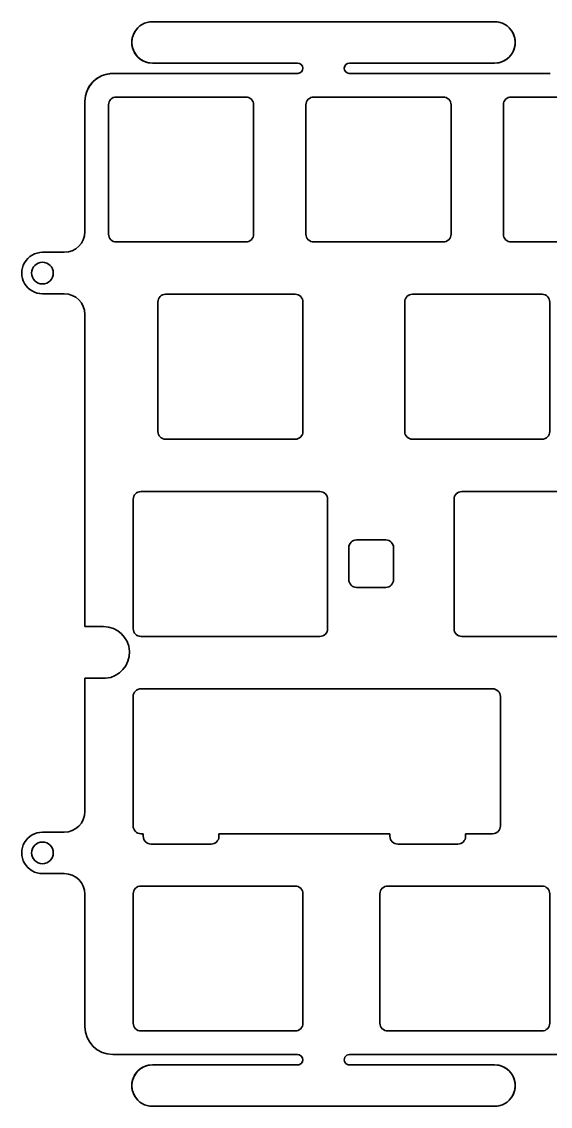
# Model space of a CAD drawing. Header units: millimetres. Extents: x -149 to 149, y -52 to 56.
# Drawn here: x -148.7 to -97.7, y -50.4 to 54.4 of the extents above; entities that cross this region are included whole.
import ezdxf

# ---------------------------------------------------------------- set-up
doc = ezdxf.new("R2010")
doc.units = ezdxf.units.MM
doc.layers.add('1', color=7, linetype='Continuous', true_color=0xffffff)

msp = doc.modelspace()

# ---------------------------------------------------------------- linework, layer by layer
at = {"layer": '1', "color": 124, "linetype": 'Continuous', "lineweight": 35}
for p, q in [((-136.10146, 54.350222, 6.556103), (-136.10146, 54.350222, 8.056467)), ((-136.10146, 54.350222, 8.056467), (-103.10146, 54.350222, 8.056467)), ((-136.10146, 54.350222, 6.556103), (-103.10146, 54.350221, 6.556103)), ((-103.10146, 54.350222, 6.556103), (-103.10146, 54.350222, 8.056467)), ((-136.10146, 50.350223, 8.056467), (-122.10146, 50.350222, 8.056467)), ((-122.10146, 50.350223, 6.556103), (-136.10146, 50.350223, 6.556103)), ((-136.10146, 50.350222, 6.556103), (-136.10146, 50.350222, 8.056467)), ((-122.10146, 50.350222, 6.556103), (-122.10146, 50.350222, 8.056467)), ((-117.10146, 50.350222, 6.556103), (-103.10146, 50.350223, 6.556103)), ((-117.10146, 50.350222, 6.556103), (-117.10146, 50.350222, 8.056467)), ((-117.10146, 50.350222, 8.056467), (-103.10146, 50.350222, 8.056467)), ((-103.10146, 50.350222, 6.556103), (-103.10146, 50.350221, 8.056467)), ((-139.924647, 49.350222, 6.556103), (-139.924647, 49.350222, 8.056469)), ((-142.624647, 46.650222, 8.056467), (-142.624647, 46.650222, 6.556103)), ((-142.624647, 34.075497, 8.056467), (-142.624647, 46.650222, 8.056467)), ((-142.624647, 46.650222, 6.556103), (-142.624647, 34.075497, 6.556103)), ((-140.349666, 46.325147, 6.556103), (-140.349666, 46.325147, 8.056467)), ((-140.349666, 46.325147, 8.056467), (-140.349666, 33.824461, 8.056467)), ((-140.349666, 46.325147, 6.556103), (-140.349666, 33.824461, 6.556103)), ((-139.599666, 47.075147, 6.556103), (-139.599666, 47.075147, 8.056467)), ((-127.099185, 47.075147, 8.056467), (-139.599666, 47.075147, 8.056467)), ((-127.099185, 47.075147, 6.556103), (-139.599666, 47.075147, 6.556103)), ((-127.099185, 47.075147, 6.556103), (-127.099185, 47.075147, 8.056467)), ((-126.349185, 46.325147, 6.556103), (-126.349185, 46.325147, 8.056467)), ((-126.349185, 33.824461, 8.056467), (-126.349185, 46.325147, 8.056467)), ((-126.349185, 33.824461, 6.556103), (-126.349185, 46.325147, 6.556103)), ((-121.299396, 46.325147, 6.556103), (-121.299396, 46.325147, 8.056467)), ((-121.299396, 46.325147, 8.056467), (-121.299396, 33.824766, 8.056467)), ((-121.299396, 46.325147, 6.556103), (-121.299396, 33.824766, 6.556103)), ((-120.549396, 47.075147, 6.556103), (-120.549396, 47.075147, 8.056467)), ((-108.049384, 47.075147, 8.056467), (-120.549396, 47.075147, 8.056467)), ((-108.049384, 47.075147, 6.556103), (-120.549396, 47.075147, 6.556103)), ((-108.049384, 47.075147, 6.556103), (-108.049384, 47.075147, 8.056467)), ((-107.299384, 46.325147, 6.556103), (-107.299384, 46.325147, 8.056467)), ((-107.299384, 33.824766, 8.056467), (-107.299384, 46.325147, 8.056467)), ((-107.299384, 33.824766, 6.556103), (-107.299384, 46.325147, 6.556103)), ((-102.250336, 46.324995, 6.556103), (-102.250336, 46.324995, 8.056467)), ((-102.250336, 46.324995, 8.056467), (-102.250336, 33.824461, 8.056467)), ((-102.250336, 46.324995, 6.556103), (-102.250336, 33.824461, 6.556103)), ((-101.500336, 47.074995, 6.556103), (-101.500336, 47.074995, 8.056467)), ((-88.999386, 47.074995, 8.056467), (-101.500336, 47.074995, 8.056467)), ((-88.999386, 47.074995, 6.556103), (-101.500336, 47.074995, 6.556103)), ((-142.624647, 34.075497, 6.556103), (-142.624647, 34.075497, 8.056467)), ((-140.349666, 33.824461, 6.556103), (-140.349666, 33.824461, 8.056467)), ((-126.349185, 33.824461, 6.556103), (-126.349185, 33.824461, 8.056467)), ((-121.299396, 33.824766, 6.556103), (-121.299396, 33.824766, 8.056467)), ((-107.299384, 33.824766, 6.556103), (-107.299384, 33.824766, 8.056467)), ((-102.250336, 33.824461, 6.556103), (-102.250336, 33.824461, 8.056467)), ((-139.599666, 33.074461, 6.556103), (-139.599666, 33.074461, 8.056467)), ((-139.599666, 33.074461, 8.056467), (-127.099185, 33.074461, 8.056467)), ((-139.599666, 33.074461, 6.556103), (-127.099185, 33.074461, 6.556103)), ((-127.099185, 33.074461, 6.556103), (-127.099185, 33.074461, 8.056467)), ((-120.549396, 33.074766, 6.556103), (-120.549396, 33.074766, 8.056467)), ((-120.549396, 33.074766, 8.056467), (-108.049384, 33.074766, 8.056467)), ((-120.549396, 33.074766, 6.556103), (-108.049384, 33.074766, 6.556103)), ((-108.049384, 33.074766, 6.556103), (-108.049384, 33.074766, 8.056467)), ((-101.500336, 33.074461, 6.556103), (-101.500336, 33.074461, 8.056467)), ((-101.500336, 33.074461, 8.056467), (-88.999386, 33.074461, 8.056467)), ((-101.500336, 33.074461, 6.556103), (-88.999386, 33.074461, 6.556103)), ((-146.724403, 32.075497, 6.556103), (-146.724403, 32.075497, 8.056467)), ((-144.624647, 32.075497, 8.056467), (-146.724403, 32.075497, 8.056467)), ((-146.724403, 32.075497, 6.556103), (-144.624647, 32.075497, 6.556103)), ((-144.624647, 32.075497, 6.556103), (-144.624647, 32.075497, 8.056467)), ((-147.774403, 30.075497, 8.056467), (-147.774403, 30.075497, 6.556103)), ((-145.674403, 30.075497, 8.056467), (-145.674403, 30.075497, 6.556103)), ((-146.724403, 28.075497, 6.556103), (-146.724403, 28.075497, 8.056467)), ((-144.624647, 28.075497, 8.056467), (-146.724403, 28.075497, 8.056467)), ((-144.624647, 28.075497, 6.556103), (-146.724403, 28.075497, 6.556103)), ((-144.624647, 28.075497, 6.556103), (-144.624647, 28.075497, 8.056467)), ((-135.587166, 27.275147, 6.556103), (-135.587166, 27.275147, 8.056467)), ((-135.587166, 27.275147, 8.056467), (-135.587166, 14.774766, 8.056467)), ((-135.587166, 27.275147, 6.556103), (-135.587166, 14.774766, 6.556103)), ((-134.837166, 28.025147, 6.556103), (-134.837166, 28.025147, 8.056467)), ((-122.336216, 28.025147, 8.056467), (-134.837166, 28.025147, 8.056467)), ((-122.336216, 28.025147, 6.556103), (-134.837166, 28.025147, 6.556103)), ((-122.336216, 28.025147, 6.556103), (-122.336216, 28.025147, 8.056467)), ((-121.586216, 27.275147, 6.556103), (-121.586216, 27.275147, 8.056467)), ((-121.586216, 14.774766, 8.056467), (-121.586216, 27.275147, 8.056467)), ((-121.586216, 14.774766, 6.556103), (-121.586216, 27.275147, 6.556103)), ((-111.773663, 27.275299, 6.556103), (-111.773663, 27.275299, 8.056467)), ((-111.773663, 27.275299, 8.056467), (-111.773663, 14.774614, 8.056467)), ((-111.773663, 27.275299, 6.556103), (-111.773663, 14.774614, 6.556103)), ((-111.023663, 28.025299, 6.556103), (-111.023663, 28.025299, 8.056467)), ((-98.523651, 28.025299, 8.056467), (-111.023663, 28.025299, 8.056467)), ((-98.523651, 28.025299, 6.556103), (-111.023663, 28.025299, 6.556103)), ((-98.523651, 28.025299, 6.556103), (-98.523651, 28.025299, 8.056467)), ((-97.773651, 27.275299, 6.556103), (-97.773651, 27.275299, 8.056467)), ((-97.773651, 14.774614, 8.056467), (-97.773651, 27.275299, 8.056467)), ((-97.773651, 14.774614, 6.556103), (-97.773651, 27.275299, 6.556103)), ((-142.624647, 26.075497, 6.556103), (-142.624647, 26.075497, 8.056467)), ((-142.624647, -4.061943, 8.056467), (-142.624647, 26.075497, 8.056467)), ((-142.624647, 26.075497, 6.556103), (-142.624647, -4.061943, 6.556103)), ((-135.587166, 14.774766, 6.556103), (-135.587166, 14.774766, 8.056467)), ((-121.586216, 14.774766, 6.556103), (-121.586216, 14.774766, 8.056467)), ((-111.773663, 14.774614, 6.556103), (-111.773663, 14.774614, 8.056467)), ((-97.773651, 14.774614, 6.556103), (-97.773651, 14.774614, 8.056467)), ((-134.837166, 14.024766, 6.556103), (-134.837166, 14.024766, 8.056467)), ((-134.837166, 14.024766, 8.056467), (-122.336216, 14.024766, 8.056467)), ((-134.837166, 14.024766, 6.556103), (-122.336216, 14.024766, 6.556103)), ((-122.336216, 14.024766, 6.556103), (-122.336216, 14.024766, 8.056467)), ((-111.023663, 14.024614, 6.556103), (-111.023663, 14.024614, 8.056467)), ((-111.023663, 14.024614, 8.056467), (-98.523651, 14.024614, 8.056467)), ((-111.023663, 14.024614, 6.556103), (-98.523651, 14.024614, 6.556103)), ((-98.523651, 14.024614, 6.556103), (-98.523651, 14.024614, 8.056467)), ((-137.217941, 8.975442, 6.556103), (-137.217941, 8.975442, 8.056467)), ((-119.95645, 8.975442, 8.056467), (-137.217941, 8.975442, 8.056467)), ((-119.95645, 8.975442, 6.556103), (-137.217941, 8.975442, 6.556103)), ((-119.95645, 8.975442, 6.556103), (-119.95645, 8.975442, 8.056467)), ((-106.261896, 8.975299, 6.556103), (-106.261896, 8.975299, 8.056467)), ((-93.761416, 8.975299, 8.056467), (-106.261896, 8.975299, 8.056467)), ((-93.761416, 8.975299, 6.556103), (-106.261896, 8.975299, 6.556103)), ((-137.967941, 8.225442, 6.556103), (-137.967941, 8.225442, 8.056467)), ((-137.967941, 8.225442, 8.056467), (-137.967941, -4.27531, 8.056467)), ((-137.967941, 8.225442, 6.556103), (-137.967941, -4.27531, 6.556103)), ((-119.20645, 8.225442, 6.556103), (-119.20645, 8.225442, 8.056467)), ((-119.20645, -4.27531, 8.056467), (-119.20645, 8.225442, 8.056467)), ((-119.20645, -4.27531, 6.556103), (-119.20645, 8.225442, 6.556103)), ((-107.011896, 8.225299, 6.556103), (-107.011896, 8.225299, 8.056467)), ((-107.011896, 8.225299, 8.056467), (-107.011896, -4.275386, 8.056467)), ((-107.011896, 8.225299, 6.556103), (-107.011896, -4.275386, 6.556103)), ((-116.415403, 4.301082, 6.556103), (-116.415403, 4.301082, 8.056467)), ((-116.415403, 4.301082, 8.056467), (-113.59699, 4.301082, 8.056467)), ((-116.415403, 4.301082, 6.556103), (-113.59699, 4.301082, 6.556103)), ((-113.59699, 4.301082, 6.556103), (-113.59699, 4.301082, 8.056467)), ((-117.165403, 3.551082, 6.556103), (-117.165403, 3.551082, 8.056467)), ((-117.165403, 0.466442, 8.056467), (-117.165403, 3.551082, 8.056467)), ((-117.165403, 0.466442, 6.556103), (-117.165403, 3.551082, 6.556103)), ((-112.84699, 3.551082, 6.556103), (-112.84699, 3.551082, 8.056467)), ((-112.84699, 3.551082, 8.056467), (-112.84699, 0.466442, 8.056467)), ((-112.84699, 3.551082, 6.556103), (-112.84699, 0.466442, 6.556103)), ((-117.165403, 0.466442, 6.556103), (-117.165403, 0.466442, 8.056467)), ((-112.84699, 0.466442, 6.556103), (-112.84699, 0.466442, 8.056467)), ((-116.415403, -0.283558, 6.556103), (-116.415403, -0.283558, 8.056467)), ((-113.59699, -0.283558, 8.056467), (-116.415403, -0.283558, 8.056467)), ((-113.59699, -0.283558, 6.556103), (-116.415403, -0.283558, 6.556103)), ((-113.59699, -0.283558, 6.556103), (-113.59699, -0.283558, 8.056467)), ((-142.624647, -4.061943, 8.056467), (-142.624647, -4.061943, 6.556103)), ((-142.624647, -4.061943, 8.056467), (-140.833965, -4.061943, 8.056467)), ((-142.624647, -4.061943, 6.556103), (-140.833965, -4.061943, 6.556103)), ((-140.833965, -4.061943, 6.556103), (-140.833965, -4.061943, 8.056467)), ((-137.967941, -4.27531, 6.556103), (-137.967941, -4.27531, 8.056467)), ((-137.217941, -5.02531, 6.556103), (-137.217941, -5.02531, 8.056467)), ((-137.217941, -5.02531, 8.056467), (-119.95645, -5.02531, 8.056467)), ((-137.217941, -5.02531, 6.556103), (-119.95645, -5.02531, 6.556103)), ((-119.95645, -5.02531, 6.556103), (-119.95645, -5.02531, 8.056467)), ((-119.20645, -4.27531, 6.556103), (-119.20645, -4.27531, 8.056467)), ((-107.011896, -4.275386, 6.556103), (-107.011896, -4.275386, 8.056467)), ((-106.261896, -5.025386, 6.556103), (-106.261896, -5.025386, 8.056467)), ((-106.261896, -5.025386, 8.056467), (-93.761416, -5.025386, 8.056467)), ((-106.261896, -5.025386, 6.556103), (-93.761416, -5.025386, 6.556103)), ((-140.625492, -9.061958, 8.056467), (-142.624647, -9.061941, 8.056467)), ((-142.624647, -9.061941, 6.556103), (-142.624647, -9.061941, 8.056467)), ((-142.624647, -21.924503, 8.056467), (-142.624647, -9.061941, 8.056467)), ((-140.625492, -9.061958, 6.556103), (-142.624647, -9.061941, 6.556103)), ((-142.624647, -9.061941, 6.556103), (-142.624647, -21.924503, 6.556103)), ((-140.625492, -9.061958, 6.556103), (-140.625492, -9.061958, 8.056467)), ((-137.220372, -10.075064, 6.556103), (-137.220372, -10.075064, 8.056467)), ((-103.287849, -10.075064, 8.056467), (-137.220372, -10.075064, 8.056467)), ((-103.287849, -10.075064, 6.556103), (-137.220372, -10.075064, 6.556103)), ((-103.287849, -10.075064, 6.556103), (-103.287849, -10.075064, 8.056467)), ((-137.970372, -10.825064, 6.556103), (-137.970372, -10.825064, 8.056467)), ((-137.970372, -10.825064, 8.056467), (-137.970372, -23.325597, 8.056467)), ((-137.970372, -10.825064, 6.556103), (-137.970372, -23.325597, 6.556103)), ((-102.537849, -10.825064, 6.556103), (-102.537849, -10.825064, 8.056467)), ((-102.537849, -23.325597, 8.056467), (-102.537849, -10.825064, 8.056467)), ((-102.537849, -23.325597, 6.556103), (-102.537849, -10.825064, 6.556103)), ((-142.624647, -21.924503, 8.056467), (-142.624647, -21.924503, 6.556103)), ((-146.724403, -23.924503, 6.556103), (-146.724403, -23.924503, 8.056467)), ((-144.624647, -23.924503, 8.056467), (-146.724403, -23.924503, 8.056467)), ((-146.724403, -23.924503, 6.556103), (-144.624647, -23.924503, 6.556103)), ((-144.624647, -23.924503, 6.556103), (-144.624647, -23.924503, 8.056467)), ((-137.970372, -23.325597, 6.556103), (-137.970372, -23.325597, 8.056467)), ((-137.220372, -24.075597, 6.556103), (-137.220372, -24.075597, 8.056467)), ((-137.220372, -24.075597, 8.056467), (-136.993694, -24.075597, 8.056467)), ((-137.220372, -24.075597, 6.556103), (-136.993694, -24.075597, 6.556103)), ((-136.993694, -24.075597, 6.556103), (-136.993694, -24.075597, 8.056467)), ((-136.993694, -24.075597, 8.056467), (-136.993694, -24.325064, 8.056467)), ((-136.993694, -24.075597, 6.556103), (-136.993694, -24.325064, 6.556103)), ((-129.693694, -24.075597, 6.556103), (-129.693694, -24.075597, 8.056467)), ((-129.693694, -24.325064, 8.056467), (-129.693694, -24.075597, 8.056467)), ((-129.693694, -24.075597, 8.056467), (-113.193694, -24.075597, 8.056467)), ((-129.693694, -24.075597, 6.556103), (-113.193694, -24.075597, 6.556103)), ((-129.693694, -24.325064, 6.556103), (-129.693694, -24.075597, 6.556103)), ((-113.193694, -24.075597, 6.556103), (-113.193694, -24.075597, 8.056467)), ((-113.193694, -24.075597, 8.056467), (-113.193694, -24.325064, 8.056467)), ((-113.193694, -24.075597, 6.556103), (-113.193694, -24.325064, 6.556103)), ((-105.893694, -24.075597, 6.556103), (-105.893694, -24.075597, 8.056467)), ((-105.893694, -24.325064, 8.056467), (-105.893694, -24.075597, 8.056467)), ((-105.893694, -24.075597, 8.056467), (-103.287849, -24.075597, 8.056467)), ((-105.893694, -24.075597, 6.556103), (-103.287849, -24.075597, 6.556103)), ((-105.893694, -24.325064, 6.556103), (-105.893694, -24.075597, 6.556103)), ((-103.287849, -24.075597, 6.556103), (-103.287849, -24.075597, 8.056467)), ((-102.537849, -23.325597, 6.556103), (-102.537849, -23.325597, 8.056467)), ((-136.993694, -24.325064, 6.556103), (-136.993694, -24.325064, 8.056467)), ((-136.243694, -25.075064, 6.556103), (-136.243694, -25.075064, 8.056467)), ((-136.243694, -25.075064, 8.056467), (-130.443694, -25.075064, 8.056467)), ((-136.243694, -25.075064, 6.556103), (-130.443694, -25.075064, 6.556103)), ((-130.443694, -25.075064, 6.556103), (-130.443694, -25.075064, 8.056467)), ((-129.693694, -24.325064, 6.556103), (-129.693694, -24.325064, 8.056467)), ((-113.193694, -24.325064, 6.556103), (-113.193694, -24.325064, 8.056467)), ((-112.443694, -25.075064, 6.556103), (-112.443694, -25.075064, 8.056467)), ((-112.443694, -25.075064, 8.056467), (-106.643694, -25.075064, 8.056467)), ((-112.443694, -25.075064, 6.556103), (-106.643694, -25.075064, 6.556103)), ((-106.643694, -25.075064, 6.556103), (-106.643694, -25.075064, 8.056467)), ((-105.893694, -24.325064, 6.556103), (-105.893694, -24.325064, 8.056467)), ((-147.774403, -25.924503, 8.056467), (-147.774403, -25.924503, 6.556103)), ((-145.674403, -25.924503, 8.056467), (-145.674403, -25.924503, 6.556103)), ((-146.724403, -27.924503, 6.556103), (-146.724403, -27.924503, 8.056467)), ((-144.624647, -27.924503, 8.056467), (-146.724403, -27.924503, 8.056467)), ((-144.624647, -27.924503, 6.556103), (-146.724403, -27.924503, 6.556103)), ((-144.624647, -27.924503, 6.556103), (-144.624647, -27.924503, 8.056467)), ((-137.218467, -29.124871, 6.556103), (-137.218467, -29.124871, 8.056467)), ((-122.338121, -29.124871, 8.056467), (-137.218467, -29.124871, 8.056467)), ((-122.338121, -29.124871, 6.556103), (-137.218467, -29.124871, 6.556103)), ((-122.338121, -29.124871, 6.556103), (-122.338121, -29.124871, 8.056467)), ((-113.406435, -29.124718, 6.556103), (-113.406435, -29.124718, 8.056467)), ((-98.525622, -29.124718, 8.056467), (-113.406435, -29.124718, 8.056467)), ((-98.525622, -29.124718, 6.556103), (-113.406435, -29.124718, 6.556103)), ((-98.525622, -29.124718, 6.556103), (-98.525622, -29.124718, 8.056467)), ((-142.624647, -42.699684, 8.056467), (-142.624647, -29.924503, 8.056467)), ((-142.624647, -29.924503, 6.556103), (-142.624647, -29.924503, 8.056467)), ((-142.624647, -29.924503, 6.556103), (-142.624647, -42.699684, 6.556103)), ((-137.968467, -29.874871, 6.556103), (-137.968467, -29.874871, 8.056467)), ((-137.968467, -29.874871, 8.056467), (-137.968467, -42.375546, 8.056467)), ((-137.968467, -29.874871, 6.556103), (-137.968467, -42.375546, 6.556103)), ((-121.588121, -29.874871, 6.556103), (-121.588121, -29.874871, 8.056467)), ((-121.588121, -42.375546, 8.056467), (-121.588121, -29.874871, 8.056467)), ((-121.588121, -42.375546, 6.556103), (-121.588121, -29.874871, 6.556103)), ((-114.156435, -29.874718, 6.556103), (-114.156435, -29.874718, 8.056467)), ((-114.156435, -29.874718, 8.056467), (-114.156435, -42.375699, 8.056467)), ((-114.156435, -29.874718, 6.556103), (-114.156435, -42.375699, 6.556103)), ((-97.775622, -29.874718, 6.556103), (-97.775622, -29.874718, 8.056467)), ((-97.775622, -42.375699, 8.056467), (-97.775622, -29.874718, 8.056467)), ((-97.775622, -42.375699, 6.556103), (-97.775622, -29.874718, 6.556103)), ((-142.624647, -42.699684, 6.556103), (-142.624647, -42.699684, 8.056467)), ((-137.968467, -42.375546, 6.556103), (-137.968467, -42.375546, 8.056467)), ((-121.588121, -42.375546, 6.556103), (-121.588121, -42.375546, 8.056467)), ((-114.156435, -42.375699, 6.556103), (-114.156435, -42.375699, 8.056467)), ((-97.775622, -42.375699, 6.556103), (-97.775622, -42.375699, 8.056467)), ((-137.218467, -43.125546, 6.556103), (-137.218467, -43.125546, 8.056467)), ((-137.218467, -43.125546, 8.056467), (-122.338121, -43.125546, 8.056467)), ((-137.218467, -43.125546, 6.556103), (-122.338121, -43.125546, 6.556103)), ((-122.338121, -43.125546, 6.556103), (-122.338121, -43.125546, 8.056467)), ((-113.406435, -43.125699, 6.556103), (-113.406435, -43.125699, 8.056467)), ((-113.406435, -43.125699, 8.056467), (-98.525622, -43.125699, 8.056467)), ((-113.406435, -43.125699, 6.556103), (-98.525622, -43.125699, 6.556103)), ((-98.525622, -43.125699, 6.556103), (-98.525622, -43.125699, 8.056467)), ((-139.924647, -45.399684, 8.056467), (-139.924647, -45.399684, 6.556103)), ((-122.10103, -45.399684, 8.056467), (-139.924647, -45.399684, 8.056467)), ((-139.924647, -45.399684, 6.556103), (-122.10103, -45.399684, 6.556103)), ((-122.10103, -45.399684, 6.556103), (-122.10103, -45.399684, 8.056467)), ((-117.10103, -45.399684, 6.556103), (-96.592851, -45.399685, 6.556103)), ((-117.10103, -45.399685, 8.056467), (-117.10103, -45.399685, 6.556103)), ((-96.592851, -45.399685, 8.056467), (-117.10103, -45.399685, 8.056467)), ((-122.10103, -46.399682, 6.556103), (-136.10103, -46.399683, 6.556103)), ((-136.10103, -46.399685, 6.556103), (-136.10103, -46.399684, 8.056467)), ((-136.10103, -46.399684, 8.056467), (-122.101032, -46.399684, 8.056467)), ((-122.10103, -46.399685, 6.556103), (-122.101032, -46.399685, 8.056467)), ((-117.10103, -46.399685, 6.556103), (-117.101029, -46.399685, 8.056467)), ((-117.10103, -46.399685, 6.556103), (-103.10103, -46.399685, 6.556103)), ((-117.101029, -46.399685, 8.056467), (-103.101032, -46.399685, 8.056467)), ((-103.10103, -46.399685, 6.556103), (-103.101032, -46.399685, 8.056467)), ((-136.10103, -50.399685, 6.556103), (-136.10103, -50.399684, 8.056467)), ((-136.10103, -50.399685, 8.056467), (-103.101032, -50.399685, 8.056467)), ((-103.10103, -50.399685, 6.556103), (-136.10103, -50.399685, 6.556103)), ((-103.10103, -50.399685, 6.556103), (-103.101032, -50.399685, 8.056467))]:
    msp.add_line(p, q, dxfattribs=at)
for centre, radius, start, end in [((-136.10146, 52.350222, 8.056467), 2, 89.999997, 269.999999), ((-103.10146, 52.350221, 6.556103), 2, 270, 90), ((-122.10146, 49.850222, 6.556103), 0.5, 272.347461, 90), ((-117.10146, 49.850222, 8.056467), 0.5, 89.999996, 267.646576), ((-139.924647, 46.650222, 8.056467), 2.7, 89.999999, 180), ((-139.599666, 46.325147, 8.056467), 0.75, 90, 180), ((-139.599666, 46.325147, 6.556103), 0.75, 90, 180), ((-127.099185, 46.325147, 8.056467), 0.75, 0, 90), ((-127.099185, 46.325147, 6.556103), 0.75, 0, 90), ((-120.549396, 46.325147, 8.056467), 0.75, 90, 180), ((-120.549396, 46.325147, 6.556103), 0.75, 90, 180), ((-108.049384, 46.325147, 8.056467), 0.75, 0, 90), ((-108.049384, 46.325147, 6.556103), 0.75, 0, 90), ((-127.099185, 33.824461, 8.056467), 0.75, 270, 0), ((-127.099185, 33.824461, 6.556103), 0.75, 270, 0), ((-120.549396, 33.824766, 8.056467), 0.75, 180, 270), ((-120.549396, 33.824766, 6.556103), 0.75, 180, 270), ((-108.049384, 33.824766, 8.056467), 0.75, 270, 0), ((-108.049384, 33.824766, 6.556103), 0.75, 270, 0), ((-146.724403, 30.075497, 8.056467), 2, 89.999993, 270.000007), ((-146.724403, 30.075497, 6.556103), 2, 89.999993, 270.000007), ((-146.724403, 30.075497, 8.056467), 1.05, 0, 180), ((-146.724403, 30.075497, 6.556103), 1.05, 0, 180), ((-146.724403, 30.075497, 8.056467), 1.05, 180, 0), ((-146.724403, 30.075497, 6.556103), 1.05, 180, 0), ((-144.624647, 26.075497, 8.056467), 2, 0, 90), ((-144.624647, 26.075497, 6.556103), 2, 0, 90), ((-98.523651, 27.275299, 8.056467), 0.75, 0, 90), ((-98.523651, 27.275299, 6.556103), 0.75, 0, 90), ((-137.217941, 8.225442, 8.056467), 0.75, 90, 180), ((-137.217941, 8.225442, 6.556103), 0.75, 90, 180), ((-119.95645, 8.225442, 8.056467), 0.75, 0, 90), ((-119.95645, 8.225442, 6.556103), 0.75, 0, 90), ((-106.261896, 8.225299, 8.056467), 0.75, 90, 180), ((-106.261896, 8.225299, 6.556103), 0.75, 90, 180), ((-116.415403, 3.551082, 8.056467), 0.75, 90, 180), ((-116.415403, 3.551082, 6.556103), 0.75, 90, 180), ((-113.59699, 3.551082, 8.056467), 0.75, 0, 90), ((-113.59699, 3.551082, 6.556103), 0.75, 0, 90), ((-116.415403, 0.466442, 8.056467), 0.75, 180, 270), ((-116.415403, 0.466442, 6.556103), 0.75, 180, 270), ((-113.59699, 0.466442, 8.056467), 0.75, 270, 0), ((-113.59699, 0.466442, 6.556103), 0.75, 270, 0), ((-140.830168, -6.566138, 8.056467), 2.504198, 274.688211, 90.086865), ((-140.830168, -6.566138, 6.556103), 2.504198, 274.688211, 90.086865), ((-119.95645, -4.27531, 8.056467), 0.75, 270, 0), ((-119.95645, -4.27531, 6.556103), 0.75, 270, 0), ((-106.261896, -4.275386, 8.056467), 0.75, 180, 270), ((-106.261896, -4.275386, 6.556103), 0.75, 180, 270), ((-137.220372, -10.825064, 8.056467), 0.75, 90, 180), ((-137.220372, -10.825064, 6.556103), 0.75, 90, 180), ((-103.287849, -10.825064, 8.056467), 0.75, 0, 90), ((-103.287849, -10.825064, 6.556103), 0.75, 0, 90), ((-146.724403, -25.924503, 8.056467), 2, 89.999993, 270.000007), ((-146.724403, -25.924503, 6.556103), 2, 89.999993, 270.000007), ((-146.724403, -25.924503, 8.056467), 1.05, 0, 180), ((-146.724403, -25.924503, 6.556103), 1.05, 0, 180), ((-136.243694, -24.325064, 8.056467), 0.75, 180, 270), ((-136.243694, -24.325064, 6.556103), 0.75, 180, 270), ((-112.443694, -24.325064, 8.056467), 0.75, 180, 270), ((-112.443694, -24.325064, 6.556103), 0.75, 180, 270), ((-146.724403, -25.924503, 8.056467), 1.05, 180, 0), ((-146.724403, -25.924503, 6.556103), 1.05, 180, 0), ((-144.624647, -29.924503, 8.056467), 2, 0, 90), ((-144.624647, -29.924503, 6.556103), 2, 0, 90), ((-137.218467, -29.874871, 8.056467), 0.75, 90, 180), ((-137.218467, -29.874871, 6.556103), 0.75, 90, 180), ((-122.338121, -29.874871, 8.056467), 0.75, 0, 90), ((-122.338121, -29.874871, 6.556103), 0.75, 0, 90), ((-113.406435, -29.874718, 8.056467), 0.75, 90, 180), ((-113.406435, -29.874718, 6.556103), 0.75, 90, 180), ((-98.525622, -29.874718, 8.056467), 0.75, 0, 90), ((-98.525622, -29.874718, 6.556103), 0.75, 0, 90), ((-139.924647, -42.699684, 8.056467), 2.7, 180, 269.999999), ((-137.218467, -42.375546, 8.056467), 0.75, 180, 270), ((-137.218467, -42.375546, 6.556103), 0.75, 180, 270), ((-122.338121, -42.375546, 8.056467), 0.75, 270, 0), ((-122.338121, -42.375546, 6.556103), 0.75, 270, 0), ((-113.406435, -42.375699, 8.056467), 0.75, 180, 270), ((-113.406435, -42.375699, 6.556103), 0.75, 180, 270), ((-98.525622, -42.375699, 8.056467), 0.75, 270, 0), ((-98.525622, -42.375699, 6.556103), 0.75, 270, 0), ((-117.10103, -45.899685, 8.056467), 0.5, 89.999999, 270.000103), ((-117.10103, -45.899685, 6.556103), 0.5, 89.999999, 270), ((-136.10103, -48.399684, 6.556103), 2, 90, 270)]:
    msp.add_arc(centre, radius, start, end, dxfattribs=at)
at = {"layer": '1', "color": 124, "linetype": 'Continuous', "lineweight": 35, "extrusion": (0, 0, -1)}
for centre, radius, start, end in [((136.10146, 52.350222, -6.556103), 2, 270, 90), ((103.10146, 52.350221, -8.056467), 2, 90, 270.00001), ((122.10146, 49.850222, -8.056467), 0.5, 89.999997, 267.666383), ((117.10146, 49.850222, -6.556103), 0.5, 272.342635, 90), ((139.924647, 46.650222, -6.556103), 2.7, 0, 90), ((101.500336, 46.324995, -8.056467), 0.75, 0, 90), ((101.500336, 46.324995, -6.556103), 0.75, 0, 90), ((144.624647, 34.075497, -8.056467), 2, 180, 270), ((144.624647, 34.075497, -6.556103), 2, 180, 270), ((139.599666, 33.824461, -8.056467), 0.75, 270, 0), ((139.599666, 33.824461, -6.556103), 0.75, 270, 0), ((101.500336, 33.824461, -8.056467), 0.75, 270, 0), ((101.500336, 33.824461, -6.556103), 0.75, 270, 0), ((134.837166, 27.275147, -8.056467), 0.75, 0, 90), ((134.837166, 27.275147, -6.556103), 0.75, 0, 90), ((122.336216, 27.275147, -8.056467), 0.75, 90, 180), ((122.336216, 27.275147, -6.556103), 0.75, 90, 180), ((111.023663, 27.275299, -8.056467), 0.75, 0, 90), ((111.023663, 27.275299, -6.556103), 0.75, 0, 90), ((134.837166, 14.774766, -8.056467), 0.75, 270, 0), ((134.837166, 14.774766, -6.556103), 0.75, 270, 0), ((122.336216, 14.774766, -8.056467), 0.75, 180, 270), ((122.336216, 14.774766, -6.556103), 0.75, 180, 270), ((111.023663, 14.774614, -8.056467), 0.75, 270, 0), ((111.023663, 14.774614, -6.556103), 0.75, 270, 0), ((98.523651, 14.774614, -8.056467), 0.75, 180, 270), ((98.523651, 14.774614, -6.556103), 0.75, 180, 270), ((137.217941, -4.27531, -8.056467), 0.75, 270, 0), ((137.217941, -4.27531, -6.556103), 0.75, 270, 0), ((144.624647, -21.924503, -8.056467), 2, 180, 270), ((144.624647, -21.924503, -6.556103), 2, 180, 270), ((137.220372, -23.325597, -8.056467), 0.75, 270, 0), ((137.220372, -23.325597, -6.556103), 0.75, 270, 0), ((103.287849, -23.325597, -8.056467), 0.75, 180, 270), ((103.287849, -23.325597, -6.556103), 0.75, 180, 270), ((130.443694, -24.325064, -8.056467), 0.75, 180, 270), ((130.443694, -24.325064, -6.556103), 0.75, 180, 270), ((106.643694, -24.325064, -8.056467), 0.75, 180, 270), ((106.643694, -24.325064, -6.556103), 0.75, 180, 270), ((139.924647, -42.699684, -6.556103), 2.7, 270.000001, 0), ((122.10103, -45.899684, -8.056467), 0.5, 90.000001, 270.000269), ((122.10103, -45.899684, -6.556103), 0.5, 90.000001, 270), ((136.10103, -48.399684, -8.056467), 2, 270.000001, 90.000007), ((103.10103, -48.399685, -8.056467), 2, 89.999927, 270.000074), ((103.10103, -48.399685, -6.556103), 2, 90, 270)]:
    msp.add_arc(centre, radius, start, end, dxfattribs=at)
at = {"layer": '1', "color": 124, "linetype": 'Continuous', "lineweight": 35}
for points in [[(-139.924647, 49.350222, 8.056471), (-122.081014, 49.350222, 8.056471)], [(-122.080983, 49.350222, 6.556103), (-139.924647, 49.350222, 6.556103)], [(-122.081, 49.35064, 6.556103), (-122.081, 49.35064, 8.056469)], [(-117.121939, 49.350222, 6.556103), (-117.121939, 49.350222, 8.056467)], [(-117.121939, 49.350222, 8.056467), (-97.724626, 49.350222, 8.056467)], [(-97.724626, 49.350222, 6.556103), (-117.121926, 49.350222, 6.556103)]]:
    msp.add_open_spline(points, degree=1, dxfattribs=at)

doc.saveas('drawing.dxf')
